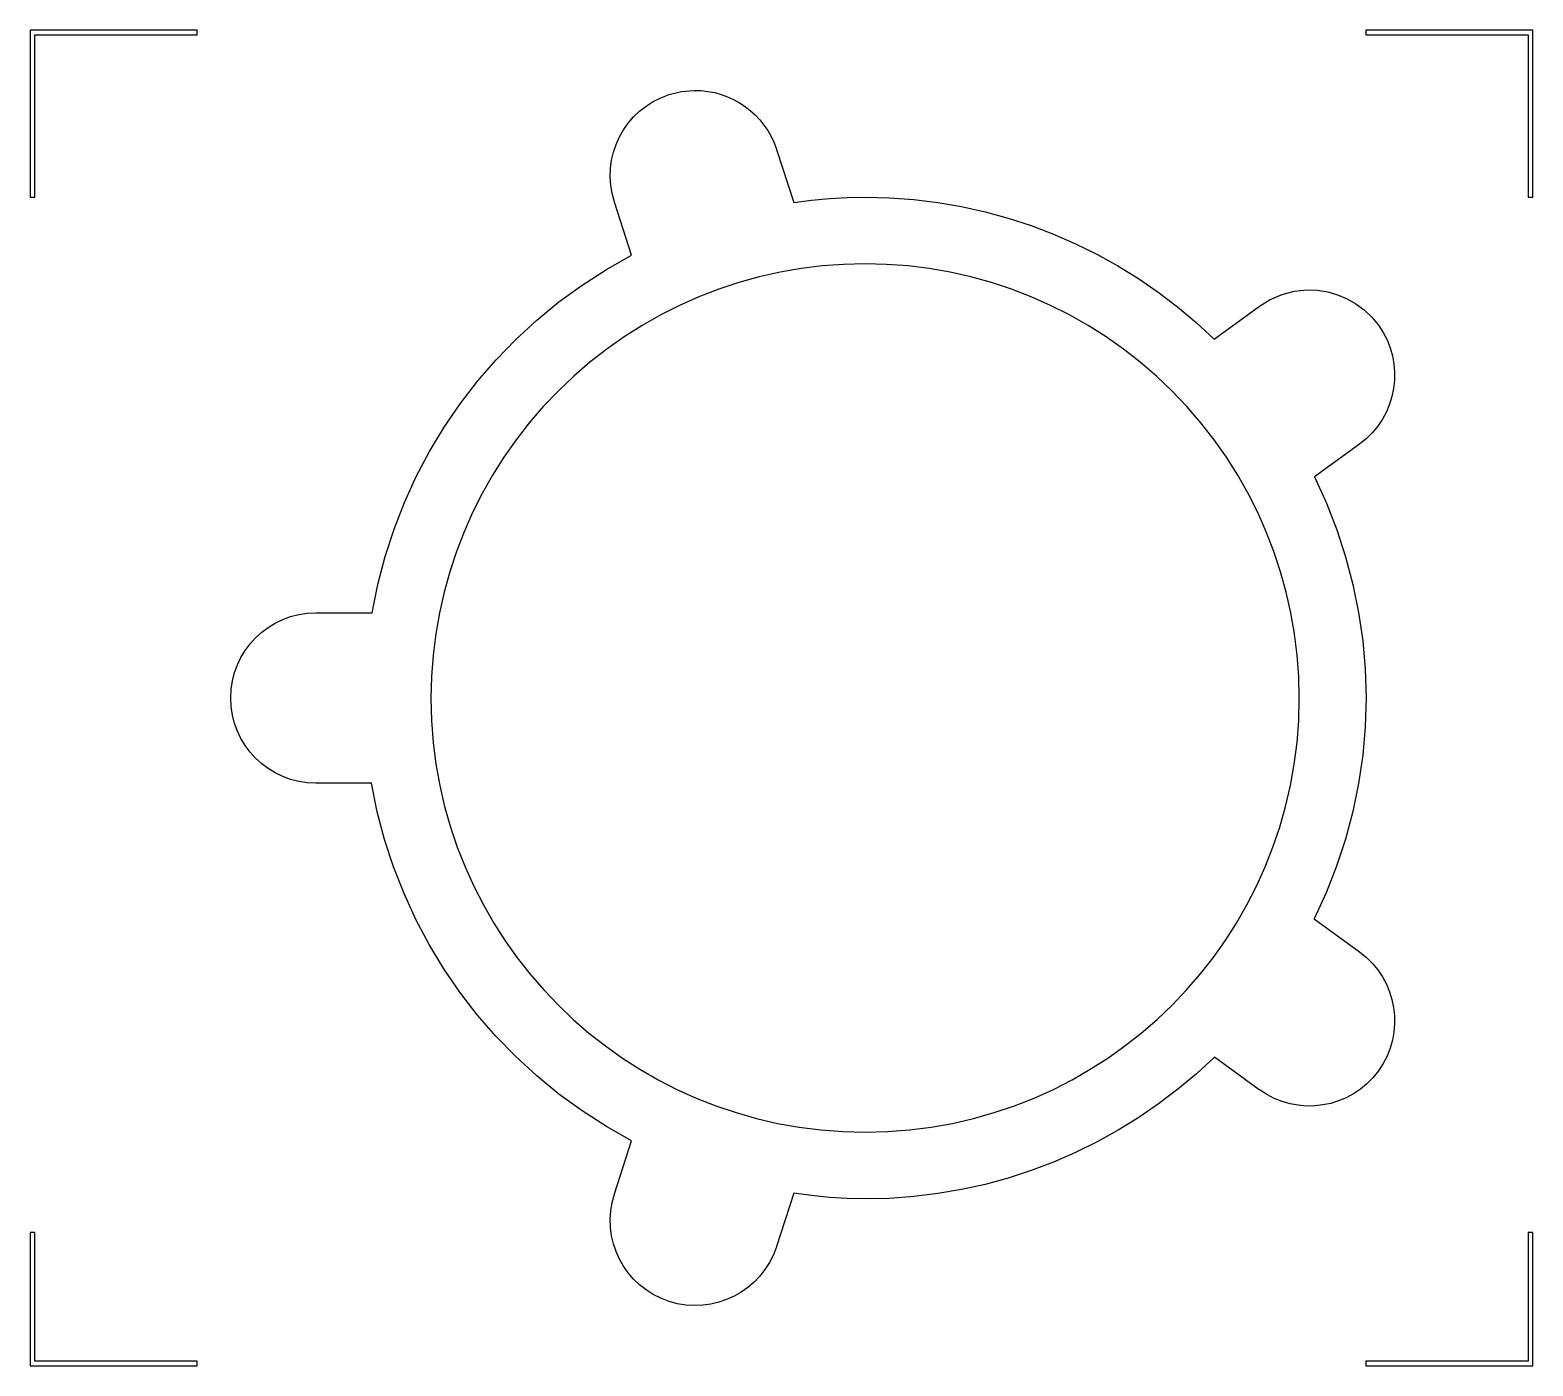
# Model space of a CAD drawing. Extents: x 0 to 6.75, y 0 to 6.
import ezdxf

# ---------------------------------------------------------------- set-up
doc = ezdxf.new("R2010")
doc.units = 0
doc.layers.add('Layer_1', color=7, linetype='CONTINUOUS')

msp = doc.modelspace()

# ---------------------------------------------------------------- linework, layer by layer
at = {"layer": 'Layer_1', "color": 7}
for points in [[(0, 6.000001), (0, 5.249989), (0.021249, 5.249989), (0.021249, 5.978711), (0.750011, 5.978711), (0.750011, 6.000001), (0, 6.000001), (0, 6.000001)], [(5.999989, 6.000001), (5.999989, 5.978711), (6.728752, 5.978711), (6.728752, 5.249989), (6.75, 5.249989), (6.75, 5.989335), (6.75, 6.000001), (5.999989, 6.000001), (5.999989, 6.000001)], [(0.000007, 0.599984), (0.000007, 0), (0.750018, 0), (0.750018, 0.021249), (0.021256, 0.021249), (0.021256, 0.599984), (0.000007, 0.599984), (0.000007, 0.599984)], [(6.728752, 0.599984), (6.728752, 0.021249), (5.999989, 0.021249), (5.999989, 0), (6.75, 0), (6.75, 0.599984), (6.728752, 0.599984), (6.728752, 0.599984)]]:
    msp.add_lwpolyline(points, close=True, dxfattribs=at)
for points in [[(2.982926, 5.728785), (3.014152, 5.727952), (3.044839, 5.724636), (3.074868, 5.718919), (3.104124, 5.710887), (3.132489, 5.700622), (3.159847, 5.688209), (3.18608, 5.673731), (3.211071, 5.657271), (3.234704, 5.638914), (3.256861, 5.618744), (3.277426, 5.596844), (3.296281, 5.573297), (3.31331, 5.548189), (3.328395, 5.521601), (3.34142, 5.493619), (3.352268, 5.464326), (3.35234, 5.464117), (3.352513, 5.464117), (3.430275, 5.224752), (3.509987, 5.235348), (3.590001, 5.243088), (3.67024, 5.247964), (3.750628, 5.249971), (3.860109, 5.24715), (3.968867, 5.239053), (4.076726, 5.225749), (4.183513, 5.20731), (4.289053, 5.183807), (4.393169, 5.155312), (4.495689, 5.121896), (4.596436, 5.08363), (4.695235, 5.040586), (4.791913, 4.992834), (4.886294, 4.940445), (4.978203, 4.883492), (5.067465, 4.822046), (5.153906, 4.756177), (5.23735, 4.685957), (5.317623, 4.611457), (5.521187, 4.759375), (5.521395, 4.75954), (5.545345, 4.775602), (5.570328, 4.789759), (5.622935, 4.812201), (5.678298, 4.826555), (5.706727, 4.8306), (5.735502, 4.832507), (5.735502, 4.832579), (5.782481, 4.831019), (5.828402, 4.823822), (5.872805, 4.811214), (5.91523, 4.793423), (5.955215, 4.770674), (5.992301, 4.743193), (6.026029, 4.711208), (6.055936, 4.674945), (6.077335, 4.642126), (6.094976, 4.607974), (6.108903, 4.572758), (6.119157, 4.536746), (6.125782, 4.500208), (6.12882, 4.463413), (6.128313, 4.426627), (6.124305, 4.390121), (6.116836, 4.354163), (6.105951, 4.319021), (6.091692, 4.284965), (6.074101, 4.252262), (6.053221, 4.221182), (6.029094, 4.191993), (6.001763, 4.164964), (5.97127, 4.140363), (5.971097, 4.140197), (5.971169, 4.140111), (5.76839, 3.992771), (5.822103, 3.87558), (5.868909, 3.755804), (5.908736, 3.633748), (5.941513, 3.509719), (5.967169, 3.384024), (5.985631, 3.256968), (5.996827, 3.12886), (6.000687, 3.000004), (5.996642, 2.871217), (5.985267, 2.743186), (5.966636, 2.616218), (5.94082, 2.490618), (5.907892, 2.366693), (5.867923, 2.244748), (5.820985, 2.12509), (5.76715, 2.008024), (5.971128, 1.859816), (5.971372, 1.859686), (6.00187, 1.835085), (6.029205, 1.808054), (6.053335, 1.778863), (6.074219, 1.747781), (6.091812, 1.715075), (6.106073, 1.681016), (6.116959, 1.645871), (6.124428, 1.609909), (6.128436, 1.5734), (6.128942, 1.536611), (6.125903, 1.499812), (6.119276, 1.46327), (6.109018, 1.427256), (6.095088, 1.392038), (6.077443, 1.357884), (6.056039, 1.325062), (6.031438, 1.294565), (6.004407, 1.26723), (5.975216, 1.243099), (5.944133, 1.222216), (5.911428, 1.204623), (5.877368, 1.190362), (5.842224, 1.179476), (5.806262, 1.172007), (5.769752, 1.167999), (5.732964, 1.167493), (5.696164, 1.170532), (5.659623, 1.17716), (5.623609, 1.187417), (5.588391, 1.201347), (5.554237, 1.218993), (5.521415, 1.240396), (5.521286, 1.240562), (5.521113, 1.240562), (5.319369, 1.387157), (5.238974, 1.312677), (5.155407, 1.242486), (5.068845, 1.176654), (4.979461, 1.115254), (4.887432, 1.058356), (4.792932, 1.006032), (4.696138, 0.958353), (4.597223, 0.915389), (4.496365, 0.877214), (4.393737, 0.843896), (4.289515, 0.815508), (4.183875, 0.792122), (4.076992, 0.773807), (3.969041, 0.760636), (3.860198, 0.752679), (3.750637, 0.750007), (3.670253, 0.752139), (3.590022, 0.757139), (3.510021, 0.765002), (3.430326, 0.775722), (3.352398, 0.53586), (3.352312, 0.535615), (3.338339, 0.499013), (3.321079, 0.464667), (3.300775, 0.4327), (3.27767, 0.403237), (3.252004, 0.376401), (3.224022, 0.352315), (3.193965, 0.331102), (3.162075, 0.312887), (3.128595, 0.297793), (3.093767, 0.285942), (3.057834, 0.27746), (3.021038, 0.272468), (2.98362, 0.271092), (2.945825, 0.273453), (2.907893, 0.279676), (2.870067, 0.289884), (2.833461, 0.303857), (2.799111, 0.321118), (2.767141, 0.341423), (2.737676, 0.36453), (2.710837, 0.390198), (2.686749, 0.418183), (2.665536, 0.448243), (2.64732, 0.480136), (2.632226, 0.513619), (2.620376, 0.548451), (2.611894, 0.584387), (2.606905, 0.621187), (2.605531, 0.658608), (2.607895, 0.696407), (2.614122, 0.734342), (2.624335, 0.77217), (2.624464, 0.772379), (2.624464, 0.772544), (2.701938, 1.010959), (2.588358, 1.075039), (2.479319, 1.145149), (2.375008, 1.221036), (2.27561, 1.302444), (2.18131, 1.389118), (2.092293, 1.480803), (2.008745, 1.577246), (1.930851, 1.678191), (1.858795, 1.783384), (1.792765, 1.89257), (1.732944, 2.005493), (1.679518, 2.121901), (1.632673, 2.241536), (1.592593, 2.364146), (1.559464, 2.489475), (1.533471, 2.617269), (1.284019, 2.617269), (1.283774, 2.617269), (1.244642, 2.619246), (1.206641, 2.625047), (1.169962, 2.63448), (1.134799, 2.64735), (1.101343, 2.663468), (1.069787, 2.682639), (1.040323, 2.704672), (1.013144, 2.729375), (0.988441, 2.756554), (0.966408, 2.786018), (0.947237, 2.817574), (0.931119, 2.85103), (0.918249, 2.886193), (0.908816, 2.922872), (0.903015, 2.960873), (0.901038, 3.000005), (0.903015, 3.039137), (0.908816, 3.077138), (0.918249, 3.113817), (0.931119, 3.148981), (0.947237, 3.182437), (0.966408, 3.213993), (0.988441, 3.243457), (1.013144, 3.270636), (1.040323, 3.295338), (1.069787, 3.317371), (1.101343, 3.336543), (1.134799, 3.35266), (1.169962, 3.365531), (1.206641, 3.374963), (1.244642, 3.380764), (1.283774, 3.382742), (1.284019, 3.382742), (1.535787, 3.382742), (1.561679, 3.510455), (1.594698, 3.635714), (1.63466, 3.758262), (1.68138, 3.877846), (1.734673, 3.994211), (1.794356, 4.107104), (1.860242, 4.216269), (1.932147, 4.321453), (2.009888, 4.422401), (2.093279, 4.518858), (2.182135, 4.610571), (2.276272, 4.697285), (2.375505, 4.778746), (2.47965, 4.854699), (2.588522, 4.92489), (2.701936, 4.989065), (2.624462, 5.227562), (2.624376, 5.227807), (2.614168, 5.265632), (2.607945, 5.303564), (2.605584, 5.34136), (2.60696, 5.378777), (2.611952, 5.415574), (2.620435, 5.451507), (2.632285, 5.486335), (2.647379, 5.519815), (2.665595, 5.551704), (2.686807, 5.581761), (2.710893, 5.609744), (2.73773, 5.635409), (2.767193, 5.658514), (2.799159, 5.678818), (2.833505, 5.696078), (2.870108, 5.710051), (2.925815, 5.723652), (2.982928, 5.728779), (2.983, 5.728779), (2.982926, 5.728785)], [(3.75059, 4.95), (3.653895, 4.947603), (3.557856, 4.940456), (3.462634, 4.928627), (3.368388, 4.912181), (3.275277, 4.891185), (3.183462, 4.865705), (3.093103, 4.835807), (3.004359, 4.801558), (2.91739, 4.763022), (2.832356, 4.720268), (2.749417, 4.673361), (2.668732, 4.622366), (2.590462, 4.567351), (2.514767, 4.508382), (2.441805, 4.445524), (2.371738, 4.378844), (2.305059, 4.308775), (2.242203, 4.235812), (2.183235, 4.160116), (2.128222, 4.081844), (2.077229, 4.001159), (2.030323, 3.918219), (1.987571, 3.833184), (1.949037, 3.746214), (1.914789, 3.657469), (1.884893, 3.567109), (1.859415, 3.475294), (1.838421, 3.382183), (1.821977, 3.287936), (1.81015, 3.192714), (1.803006, 3.096675), (1.80061, 2.99998), (1.803149, 2.899635), (1.81068, 2.800607), (1.823081, 2.703019), (1.84023, 2.606993), (1.862005, 2.512652), (1.888282, 2.420118), (1.91894, 2.329515), (1.953855, 2.240964), (1.992905, 2.154587), (2.035968, 2.070508), (2.082921, 1.988849), (2.133642, 1.909733), (2.188008, 1.833282), (2.245897, 1.759618), (2.307186, 1.688864), (2.371752, 1.621142), (2.439473, 1.556576), (2.510227, 1.495287), (2.583891, 1.437399), (2.660343, 1.383033), (2.739459, 1.332312), (2.821118, 1.285359), (2.905197, 1.242295), (2.991573, 1.203245), (3.080125, 1.16833), (3.170728, 1.137672), (3.263262, 1.111395), (3.357603, 1.089621), (3.453629, 1.072471), (3.551217, 1.06007), (3.650245, 1.052539), (3.75059, 1.050001), (3.850937, 1.052537), (3.949966, 1.060066), (4.047556, 1.072466), (4.143583, 1.089614), (4.237926, 1.111387), (4.330461, 1.137663), (4.421066, 1.168319), (4.509619, 1.203233), (4.595997, 1.242283), (4.680078, 1.285345), (4.761739, 1.332298), (4.840857, 1.383019), (4.91731, 1.437384), (4.990975, 1.495273), (5.061731, 1.556561), (5.129454, 1.621128), (5.194022, 1.688849), (5.255312, 1.759604), (5.313202, 1.833268), (5.367569, 1.90972), (5.418291, 1.988837), (5.465246, 2.070497), (5.50831, 2.154576), (5.547362, 2.240954), (5.582278, 2.329506), (5.612936, 2.420111), (5.639214, 2.512645), (5.660989, 2.606987), (5.678139, 2.703014), (5.69054, 2.800604), (5.698072, 2.899633), (5.70061, 2.99998), (5.698215, 3.096676), (5.69107, 3.192716), (5.679242, 3.28794), (5.662798, 3.382188), (5.641804, 3.4753), (5.616325, 3.567117), (5.586428, 3.657478), (5.552179, 3.746224), (5.513645, 3.833194), (5.470891, 3.91823), (5.423984, 4.001171), (5.37299, 4.081857), (5.317975, 4.160129), (5.259006, 4.235826), (5.196148, 4.308789), (5.129468, 4.378859), (5.059399, 4.445538), (4.986436, 4.508396), (4.910739, 4.567366), (4.832467, 4.62238), (4.751781, 4.673374), (4.66884, 4.720281), (4.583804, 4.763035), (4.496833, 4.801569), (4.408088, 4.835818), (4.317727, 4.865715), (4.22591, 4.891194), (4.132798, 4.912188), (4.03855, 4.928633), (3.943326, 4.94046), (3.847286, 4.947605), (3.75059, 4.95), (3.75059, 4.95)]]:
    msp.add_lwpolyline(points, dxfattribs=at)

doc.saveas('drawing.dxf')
